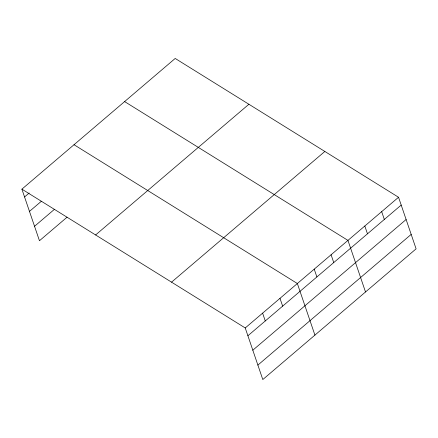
<?xml version="1.0" encoding="UTF-8"?>
<svg xmlns="http://www.w3.org/2000/svg" width="438" height="438" viewBox="0 0 438 438"><rect width="100%" height="100%" fill="white"/><g stroke="black" fill="none" stroke-linecap="round" stroke-linejoin="round"><path stroke-width="0.66" d="M21.9 189.156L175.2 58.457L398.542 197.264L416.1 248.844L262.8 379.543L245.242 327.963L21.9 189.156L39.458 240.736L67.052 217.21M24.555 196.958L29.154 193.032M29.472 211.401L41.227 201.381M34.542 226.287L54.471 209.298M95.604 234.965L248.899 104.266M171.543 282.16L324.837 151.46M245.242 327.963L398.542 197.264M247.897 335.765L401.197 205.066M252.819 350.208L406.114 219.515M257.883 365.095L411.183 234.396M124.611 101.589L347.953 240.396L365.511 291.976M74.022 144.721L297.364 283.528L314.922 335.103M381.679 211.642L384.334 219.443M364.816 226.019L367.471 233.821M331.09 254.774L333.745 262.576M314.227 269.151L316.882 276.947M279.991 298.338L282.647 306.14M262.619 313.154L265.275 320.95"/></g></svg>
